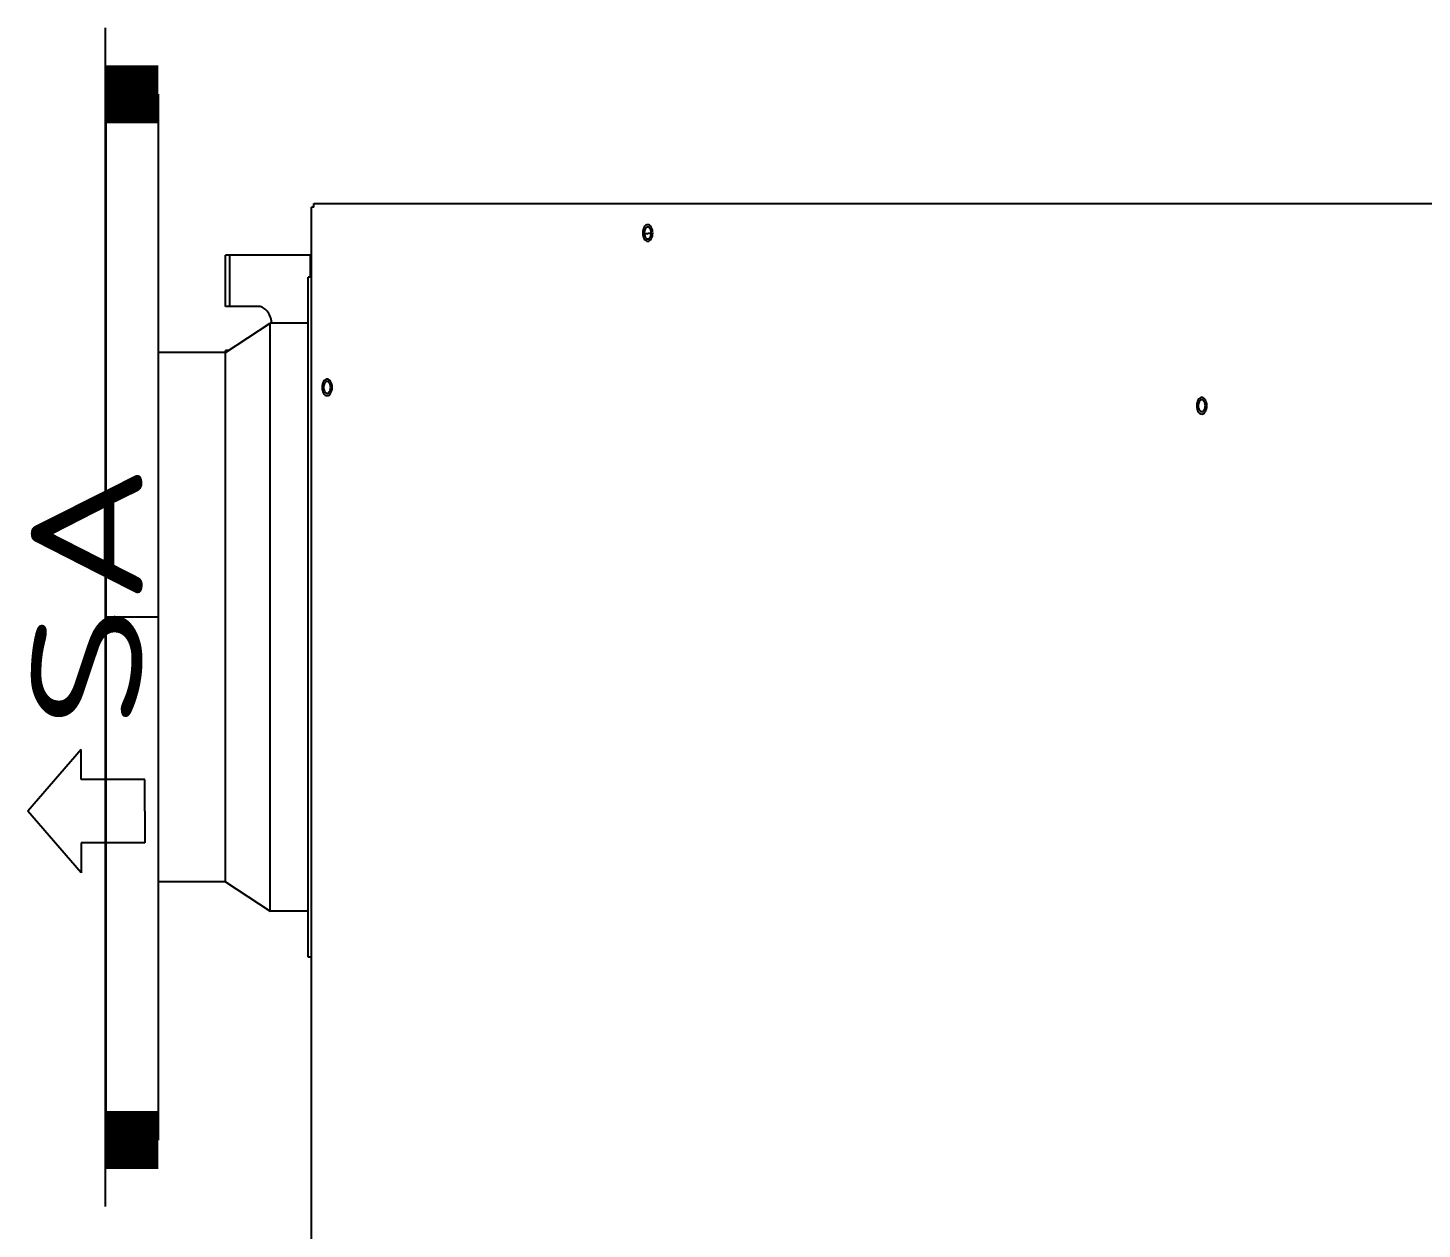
# Model space of a CAD drawing. Extents: x 815029915 to 815825525, y 579155098 to 579748855.
# Drawn here: x 815187940 to 815188780, y 579478555 to 579479278 of the extents above; entities that cross this region are included whole.
import ezdxf

# ---------------------------------------------------------------- set-up
doc = ezdxf.new("R2010")
doc.units = 0
doc.header["$LTSCALE"] = 100
doc.header["$MEASUREMENT"] = 0
doc.linetypes.add('CENTER2', pattern=[1.125, 0.75, -0.125, 0.125, -0.125])
for name, color, linetype in [('H-全热回收除霾新风机-设备', 7, 'Continuous'), ('H-通风-排风-中心线', 5, 'CENTER2'), ('H-通风-排风-法兰', 2, 'Continuous'), ('H-通风-排风-端线', 2, 'Continuous'), ('H-通风-排风-风管', 31, 'Continuous')]:
    doc.layers.add(name, color=color, linetype=linetype)
doc.styles.get("Standard").update_dxf_attribs({"font": 'gbenor.shx', "bigfont": 'gbcbig.shx'})

msp = doc.modelspace()

# ---------------------------------------------------------------- linework, layer by layer
at = {"layer": 'H-全热回收除霾新风机-设备'}
for p, q in [((815188112.32, 579479170.21), (815188112.32, 579479172.42)), ((815188112.32, 579479172.42), (815189166.36, 579479172.42)), ((815188112.32, 579479170.21), (815188112.32, 579479172.42)), ((815188112.32, 579479172.42), (815189166.36, 579479172.42)), ((815188110.98, 579477173.53), (815188110.98, 579479170.21)), ((815188112.32, 579479170.21), (815188110.98, 579479170.21)), ((815188110.98, 579477173.53), (815188110.98, 579479170.21)), ((815188112.32, 579479170.21), (815188110.98, 579479170.21)), ((815188310.6, 579479155.68), (815188310.55, 579479154.71)), ((815188310.6, 579479155.68), (815188310.55, 579479154.71)), ((815188310.55, 579479154.71), (815188310.6, 579479153.73)), ((815188310.55, 579479154.71), (815188310.6, 579479153.73)), ((815188310.78, 579479156.61), (815188310.6, 579479155.68)), ((815188310.78, 579479156.61), (815188310.6, 579479155.68)), ((815188311.06, 579479157.47), (815188310.78, 579479156.61)), ((815188311.06, 579479157.47), (815188310.78, 579479156.61)), ((815188311.43, 579479158.23), (815188311.06, 579479157.47)), ((815188311.43, 579479158.23), (815188311.06, 579479157.47)), ((815188311.46, 579479155.4), (815188311.42, 579479154.71)), ((815188311.46, 579479155.4), (815188311.42, 579479154.71)), ((815188311.42, 579479154.71), (815188311.46, 579479154.01)), ((815188311.42, 579479154.71), (815188311.46, 579479154.01)), ((815188311.89, 579479158.85), (815188311.43, 579479158.23)), ((815188311.89, 579479158.85), (815188311.43, 579479158.23)), ((815188311.58, 579479156.06), (815188311.46, 579479155.4)), ((815188311.58, 579479156.06), (815188311.46, 579479155.4)), ((815188311.78, 579479156.67), (815188311.58, 579479156.06)), ((815188311.78, 579479156.67), (815188311.58, 579479156.06)), ((815188312.05, 579479157.21), (815188311.78, 579479156.67)), ((815188312.05, 579479157.21), (815188311.78, 579479156.67)), ((815188312.42, 579479159.31), (815188311.89, 579479158.85)), ((815188312.42, 579479159.31), (815188311.89, 579479158.85)), ((815188312.38, 579479157.65), (815188312.05, 579479157.21)), ((815188312.38, 579479157.65), (815188312.05, 579479157.21)), ((815188312.38, 579479154.11), (815188312.27, 579479154.1)), ((815188312.38, 579479154.11), (815188312.27, 579479154.1)), ((815188312.75, 579479157.98), (815188312.38, 579479157.65)), ((815188312.75, 579479157.98), (815188312.38, 579479157.65)), ((815188312.48, 579479154.13), (815188312.38, 579479154.11)), ((815188312.48, 579479154.13), (815188312.38, 579479154.11)), ((815188312.98, 579479159.59), (815188312.42, 579479159.31)), ((815188312.98, 579479159.59), (815188312.42, 579479159.31)), ((815188312.59, 579479154.14), (815188312.48, 579479154.13)), ((815188312.59, 579479154.14), (815188312.48, 579479154.13)), ((815188312.7, 579479154.16), (815188312.59, 579479154.14)), ((815188312.7, 579479154.16), (815188312.59, 579479154.14)), ((815188312.81, 579479154.17), (815188312.7, 579479154.16)), ((815188312.81, 579479154.17), (815188312.7, 579479154.16)), ((815188313.15, 579479158.18), (815188312.75, 579479157.98)), ((815188313.15, 579479158.18), (815188312.75, 579479157.98)), ((815188312.92, 579479154.19), (815188312.81, 579479154.17)), ((815188312.92, 579479154.19), (815188312.81, 579479154.17)), ((815188313.03, 579479154.2), (815188312.92, 579479154.19)), ((815188313.03, 579479154.2), (815188312.92, 579479154.19)), ((815188313.57, 579479159.69), (815188312.98, 579479159.59)), ((815188313.57, 579479159.69), (815188312.98, 579479159.59)), ((815188313.14, 579479154.21), (815188313.03, 579479154.2)), ((815188313.14, 579479154.21), (815188313.03, 579479154.2)), ((815188313.24, 579479154.23), (815188313.14, 579479154.21)), ((815188313.24, 579479154.23), (815188313.14, 579479154.21)), ((815188313.57, 579479158.25), (815188313.15, 579479158.18)), ((815188313.57, 579479158.25), (815188313.15, 579479158.18)), ((815188313.35, 579479154.24), (815188313.24, 579479154.23)), ((815188313.35, 579479154.24), (815188313.24, 579479154.23)), ((815188313.49, 579479154.26), (815188313.35, 579479154.24)), ((815188313.49, 579479154.26), (815188313.35, 579479154.24)), ((815188313.63, 579479154.28), (815188313.49, 579479154.26)), ((815188313.63, 579479154.28), (815188313.49, 579479154.26)), ((815188314.17, 579479159.59), (815188313.57, 579479159.69)), ((815188314.17, 579479159.59), (815188313.57, 579479159.69)), ((815188313.99, 579479158.18), (815188313.57, 579479158.25)), ((815188313.99, 579479158.18), (815188313.57, 579479158.25)), ((815188313.77, 579479154.3), (815188313.63, 579479154.28)), ((815188313.77, 579479154.3), (815188313.63, 579479154.28)), ((815188313.9, 579479154.31), (815188313.77, 579479154.3)), ((815188313.9, 579479154.31), (815188313.77, 579479154.3)), ((815188314.04, 579479154.33), (815188313.9, 579479154.31)), ((815188314.04, 579479154.33), (815188313.9, 579479154.31)), ((815188314.4, 579479157.98), (815188313.99, 579479158.18)), ((815188314.4, 579479157.98), (815188313.99, 579479158.18)), ((815188314.18, 579479154.35), (815188314.04, 579479154.33)), ((815188314.18, 579479154.35), (815188314.04, 579479154.33)), ((815188314.73, 579479159.31), (815188314.17, 579479159.59)), ((815188314.73, 579479159.31), (815188314.17, 579479159.59)), ((815188314.31, 579479154.37), (815188314.18, 579479154.35)), ((815188314.31, 579479154.37), (815188314.18, 579479154.35)), ((815188314.45, 579479154.38), (815188314.31, 579479154.37)), ((815188314.45, 579479154.38), (815188314.31, 579479154.37)), ((815188314.77, 579479157.65), (815188314.4, 579479157.98)), ((815188314.77, 579479157.65), (815188314.4, 579479157.98)), ((815188314.59, 579479154.4), (815188314.45, 579479154.38)), ((815188314.59, 579479154.4), (815188314.45, 579479154.38)), ((815188314.73, 579479154.42), (815188314.59, 579479154.4)), ((815188314.73, 579479154.42), (815188314.59, 579479154.4)), ((815188315.26, 579479158.85), (815188314.73, 579479159.31)), ((815188315.26, 579479158.85), (815188314.73, 579479159.31)), ((815188314.86, 579479154.44), (815188314.73, 579479154.42)), ((815188314.86, 579479154.44), (815188314.73, 579479154.42)), ((815188315.1, 579479157.21), (815188314.77, 579479157.65)), ((815188315.1, 579479157.21), (815188314.77, 579479157.65)), ((815188315, 579479154.45), (815188314.86, 579479154.44)), ((815188315, 579479154.45), (815188314.86, 579479154.44)), ((815188315.14, 579479154.47), (815188315, 579479154.45)), ((815188315.14, 579479154.47), (815188315, 579479154.45)), ((815188315.37, 579479156.67), (815188315.1, 579479157.21)), ((815188315.37, 579479156.67), (815188315.1, 579479157.21)), ((815188315.28, 579479154.49), (815188315.14, 579479154.47)), ((815188315.28, 579479154.49), (815188315.14, 579479154.47)), ((815188315.72, 579479158.23), (815188315.26, 579479158.85)), ((815188315.72, 579479158.23), (815188315.26, 579479158.85)), ((815188315.41, 579479154.5), (815188315.28, 579479154.49)), ((815188315.41, 579479154.5), (815188315.28, 579479154.49)), ((815188315.56, 579479156.06), (815188315.37, 579479156.67)), ((815188315.56, 579479156.06), (815188315.37, 579479156.67)), ((815188315.55, 579479154.52), (815188315.41, 579479154.5)), ((815188315.55, 579479154.52), (815188315.41, 579479154.5)), ((815188315.69, 579479155.4), (815188315.56, 579479156.06)), ((815188315.69, 579479155.4), (815188315.56, 579479156.06)), ((815188315.73, 579479154.71), (815188315.69, 579479155.4)), ((815188315.73, 579479154.71), (815188315.69, 579479155.4)), ((815188315.69, 579479154.01), (815188315.73, 579479154.71)), ((815188315.69, 579479154.01), (815188315.73, 579479154.71)), ((815188316.09, 579479157.47), (815188315.72, 579479158.23)), ((815188316.09, 579479157.47), (815188315.72, 579479158.23)), ((815188316.37, 579479156.61), (815188316.09, 579479157.47)), ((815188316.37, 579479156.61), (815188316.09, 579479157.47)), ((815188316.55, 579479155.68), (815188316.37, 579479156.61)), ((815188316.55, 579479155.68), (815188316.37, 579479156.61)), ((815188316.6, 579479154.71), (815188316.55, 579479155.68)), ((815188316.6, 579479154.71), (815188316.55, 579479155.68)), ((815188316.55, 579479153.73), (815188316.6, 579479154.71)), ((815188316.55, 579479153.73), (815188316.6, 579479154.71)), ((815188310.6, 579479153.73), (815188310.78, 579479152.8)), ((815188310.6, 579479153.73), (815188310.78, 579479152.8)), ((815188310.78, 579479152.8), (815188311.06, 579479151.94)), ((815188310.78, 579479152.8), (815188311.06, 579479151.94)), ((815188311.06, 579479151.94), (815188311.43, 579479151.18)), ((815188311.06, 579479151.94), (815188311.43, 579479151.18)), ((815188311.43, 579479151.18), (815188311.89, 579479150.56)), ((815188311.43, 579479151.18), (815188311.89, 579479150.56)), ((815188311.46, 579479154.01), (815188311.58, 579479153.35)), ((815188311.46, 579479154.01), (815188311.58, 579479153.35)), ((815188311.58, 579479153.35), (815188311.78, 579479152.74)), ((815188311.58, 579479153.35), (815188311.78, 579479152.74)), ((815188311.72, 579479154.02), (815188311.61, 579479154.01)), ((815188311.72, 579479154.02), (815188311.61, 579479154.01)), ((815188311.83, 579479154.04), (815188311.72, 579479154.02)), ((815188311.83, 579479154.04), (815188311.72, 579479154.02)), ((815188311.78, 579479152.74), (815188312.05, 579479152.2)), ((815188311.78, 579479152.74), (815188312.05, 579479152.2)), ((815188311.94, 579479154.05), (815188311.83, 579479154.04)), ((815188311.94, 579479154.05), (815188311.83, 579479154.04)), ((815188311.89, 579479150.56), (815188312.42, 579479150.1)), ((815188311.89, 579479150.56), (815188312.42, 579479150.1)), ((815188312.05, 579479154.07), (815188311.94, 579479154.05)), ((815188312.05, 579479154.07), (815188311.94, 579479154.05)), ((815188312.16, 579479154.08), (815188312.05, 579479154.07)), ((815188312.16, 579479154.08), (815188312.05, 579479154.07)), ((815188312.05, 579479152.2), (815188312.38, 579479151.76)), ((815188312.05, 579479152.2), (815188312.38, 579479151.76)), ((815188312.27, 579479154.1), (815188312.16, 579479154.08)), ((815188312.27, 579479154.1), (815188312.16, 579479154.08)), ((815188312.38, 579479151.76), (815188312.75, 579479151.43)), ((815188312.38, 579479151.76), (815188312.75, 579479151.43)), ((815188312.42, 579479150.1), (815188312.98, 579479149.82)), ((815188312.42, 579479150.1), (815188312.98, 579479149.82)), ((815188312.75, 579479151.43), (815188313.15, 579479151.23)), ((815188312.75, 579479151.43), (815188313.15, 579479151.23)), ((815188312.98, 579479149.82), (815188313.57, 579479149.72)), ((815188312.98, 579479149.82), (815188313.57, 579479149.72)), ((815188313.15, 579479151.23), (815188313.57, 579479151.16)), ((815188313.15, 579479151.23), (815188313.57, 579479151.16)), ((815188313.57, 579479151.16), (815188313.99, 579479151.23)), ((815188313.57, 579479151.16), (815188313.99, 579479151.23)), ((815188313.57, 579479149.72), (815188314.17, 579479149.82)), ((815188313.57, 579479149.72), (815188314.17, 579479149.82)), ((815188313.99, 579479151.23), (815188314.4, 579479151.43)), ((815188313.99, 579479151.23), (815188314.4, 579479151.43)), ((815188314.17, 579479149.82), (815188314.73, 579479150.1)), ((815188314.17, 579479149.82), (815188314.73, 579479150.1)), ((815188314.4, 579479151.43), (815188314.77, 579479151.76)), ((815188314.4, 579479151.43), (815188314.77, 579479151.76)), ((815188314.73, 579479150.1), (815188315.26, 579479150.56)), ((815188314.73, 579479150.1), (815188315.26, 579479150.56)), ((815188314.77, 579479151.76), (815188315.1, 579479152.2)), ((815188314.77, 579479151.76), (815188315.1, 579479152.2)), ((815188315.1, 579479152.2), (815188315.37, 579479152.74)), ((815188315.1, 579479152.2), (815188315.37, 579479152.74)), ((815188315.26, 579479150.56), (815188315.72, 579479151.18)), ((815188315.26, 579479150.56), (815188315.72, 579479151.18)), ((815188315.37, 579479152.74), (815188315.56, 579479153.35)), ((815188315.37, 579479152.74), (815188315.56, 579479153.35)), ((815188315.56, 579479153.35), (815188315.69, 579479154.01)), ((815188315.56, 579479153.35), (815188315.69, 579479154.01)), ((815188315.72, 579479151.18), (815188316.09, 579479151.94)), ((815188315.72, 579479151.18), (815188316.09, 579479151.94)), ((815188316.09, 579479151.94), (815188316.37, 579479152.8)), ((815188316.09, 579479151.94), (815188316.37, 579479152.8)), ((815188316.37, 579479152.8), (815188316.55, 579479153.73)), ((815188316.37, 579479152.8), (815188316.55, 579479153.73)), ((815188059.15, 579479110.41), (815188059.15, 579479141.42)), ((815188110.98, 579479141.42), (815188059.15, 579479141.42)), ((815188059.15, 579479110.41), (815188059.15, 579479141.42)), ((815188110.98, 579479141.42), (815188059.15, 579479141.42)), ((815188061.84, 579479110.41), (815188061.84, 579479141.42)), ((815188061.84, 579479110.41), (815188061.84, 579479141.42)), ((815188110.31, 579479128.13), (815188110.31, 579479141.42)), ((815188110.31, 579479128.13), (815188110.31, 579479141.42)), ((815188108.96, 579478718.38), (815188108.96, 579479128.13)), ((815188110.98, 579479128.13), (815188108.96, 579479128.13)), ((815188108.96, 579478718.38), (815188108.96, 579479128.13)), ((815188110.98, 579479128.13), (815188108.96, 579479128.13)), ((815188079.34, 579479110.41), (815188059.15, 579479110.41)), ((815188079.34, 579479110.41), (815188059.15, 579479110.41)), ((815188080.01, 579479110.36), (815188079.34, 579479110.41)), ((815188080.01, 579479110.36), (815188079.34, 579479110.41)), ((815188080.67, 579479110.23), (815188080.01, 579479110.36)), ((815188080.67, 579479110.23), (815188080.01, 579479110.36)), ((815188081.32, 579479110.01), (815188080.67, 579479110.23)), ((815188081.32, 579479110.01), (815188080.67, 579479110.23)), ((815188081.95, 579479109.7), (815188081.32, 579479110.01)), ((815188081.95, 579479109.7), (815188081.32, 579479110.01)), ((815188082.57, 579479109.3), (815188081.95, 579479109.7)), ((815188082.57, 579479109.3), (815188081.95, 579479109.7)), ((815188083.17, 579479108.82), (815188082.57, 579479109.3)), ((815188083.17, 579479108.82), (815188082.57, 579479109.3)), ((815188083.74, 579479108.27), (815188083.17, 579479108.82)), ((815188083.74, 579479108.27), (815188083.17, 579479108.82)), ((815188084.28, 579479107.64), (815188083.74, 579479108.27)), ((815188084.28, 579479107.64), (815188083.74, 579479108.27)), ((815188084.79, 579479106.93), (815188084.28, 579479107.64)), ((815188084.79, 579479106.93), (815188084.28, 579479107.64)), ((815188085.26, 579479106.16), (815188084.79, 579479106.93)), ((815188085.26, 579479106.16), (815188084.79, 579479106.93)), ((815188085.69, 579479105.33), (815188085.26, 579479106.16)), ((815188085.69, 579479105.33), (815188085.26, 579479106.16)), ((815188086.08, 579479104.45), (815188085.69, 579479105.33)), ((815188086.08, 579479104.45), (815188085.69, 579479105.33)), ((815188086.42, 579479103.51), (815188086.08, 579479104.45)), ((815188086.42, 579479103.51), (815188086.08, 579479104.45)), ((815188059.15, 579479082.72), (815188086.07, 579479100.44)), ((815188059.15, 579479082.72), (815188086.07, 579479100.44)), ((815188086.07, 579478746.07), (815188086.07, 579479100.44)), ((815188108.96, 579479100.44), (815188086.07, 579479100.44)), ((815188086.07, 579478746.07), (815188086.07, 579479100.44)), ((815188108.96, 579479100.44), (815188086.07, 579479100.44)), ((815188086.72, 579479102.53), (815188086.42, 579479103.51)), ((815188086.72, 579479102.53), (815188086.42, 579479103.51)), ((815188086.97, 579479101.52), (815188086.72, 579479102.53)), ((815188086.97, 579479101.52), (815188086.72, 579479102.53)), ((815188087.16, 579479100.47), (815188086.97, 579479101.52)), ((815188087.16, 579479100.47), (815188086.97, 579479101.52)), ((815188018.77, 579478763.79), (815188018.77, 579479082.72)), ((815188059.15, 579479082.72), (815188018.77, 579479082.72)), ((815188018.77, 579478763.79), (815188018.77, 579479082.72)), ((815188059.15, 579479082.72), (815188018.77, 579479082.72)), ((815188059.15, 579479082.72), (815188059.15, 579479083.83)), ((815188060.83, 579479083.83), (815188059.15, 579479083.83)), ((815188059.15, 579479082.72), (815188059.15, 579479083.83)), ((815188060.83, 579479083.83), (815188059.15, 579479083.83)), ((815188059.15, 579478763.79), (815188059.15, 579479082.72)), ((815188059.15, 579478763.79), (815188059.15, 579479082.72)), ((815188117.43, 579479062.65), (815188117.37, 579479061.68)), ((815188117.43, 579479062.65), (815188117.37, 579479061.68)), ((815188117.6, 579479063.59), (815188117.43, 579479062.65)), ((815188117.6, 579479063.59), (815188117.43, 579479062.65)), ((815188117.88, 579479064.45), (815188117.6, 579479063.59)), ((815188117.88, 579479064.45), (815188117.6, 579479063.59)), ((815188118.26, 579479065.21), (815188117.88, 579479064.45)), ((815188118.26, 579479065.21), (815188117.88, 579479064.45)), ((815188118.29, 579479062.37), (815188118.25, 579479061.68)), ((815188118.29, 579479062.37), (815188118.25, 579479061.68)), ((815188118.72, 579479065.83), (815188118.26, 579479065.21)), ((815188118.72, 579479065.83), (815188118.26, 579479065.21)), ((815188118.41, 579479063.04), (815188118.29, 579479062.37)), ((815188118.41, 579479063.04), (815188118.29, 579479062.37)), ((815188118.61, 579479063.65), (815188118.41, 579479063.04)), ((815188118.61, 579479063.65), (815188118.41, 579479063.04)), ((815188118.88, 579479064.19), (815188118.61, 579479063.65)), ((815188118.88, 579479064.19), (815188118.61, 579479063.65)), ((815188119.24, 579479066.29), (815188118.72, 579479065.83)), ((815188119.24, 579479066.29), (815188118.72, 579479065.83)), ((815188119.2, 579479064.63), (815188118.88, 579479064.19)), ((815188119.2, 579479064.63), (815188118.88, 579479064.19)), ((815188119.58, 579479064.96), (815188119.2, 579479064.63)), ((815188119.58, 579479064.96), (815188119.2, 579479064.63)), ((815188119.81, 579479066.57), (815188119.24, 579479066.29)), ((815188119.81, 579479066.57), (815188119.24, 579479066.29)), ((815188119.98, 579479065.16), (815188119.58, 579479064.96)), ((815188119.98, 579479065.16), (815188119.58, 579479064.96)), ((815188120.4, 579479066.67), (815188119.81, 579479066.57)), ((815188120.4, 579479066.67), (815188119.81, 579479066.57)), ((815188120.4, 579479065.23), (815188119.98, 579479065.16)), ((815188120.4, 579479065.23), (815188119.98, 579479065.16)), ((815188120.99, 579479066.57), (815188120.4, 579479066.67)), ((815188120.99, 579479066.57), (815188120.4, 579479066.67)), ((815188120.82, 579479065.16), (815188120.4, 579479065.23)), ((815188120.82, 579479065.16), (815188120.4, 579479065.23)), ((815188121.23, 579479064.96), (815188120.82, 579479065.16)), ((815188121.23, 579479064.96), (815188120.82, 579479065.16)), ((815188121.56, 579479066.29), (815188120.99, 579479066.57)), ((815188121.56, 579479066.29), (815188120.99, 579479066.57)), ((815188121.6, 579479064.63), (815188121.23, 579479064.96)), ((815188121.6, 579479064.63), (815188121.23, 579479064.96)), ((815188122.08, 579479065.83), (815188121.56, 579479066.29)), ((815188122.08, 579479065.83), (815188121.56, 579479066.29)), ((815188121.92, 579479064.19), (815188121.6, 579479064.63)), ((815188121.92, 579479064.19), (815188121.6, 579479064.63)), ((815188122.19, 579479063.65), (815188121.92, 579479064.19)), ((815188122.19, 579479063.65), (815188121.92, 579479064.19)), ((815188122.54, 579479065.21), (815188122.08, 579479065.83)), ((815188122.54, 579479065.21), (815188122.08, 579479065.83)), ((815188122.39, 579479063.04), (815188122.19, 579479063.65)), ((815188122.39, 579479063.04), (815188122.19, 579479063.65)), ((815188122.51, 579479062.37), (815188122.39, 579479063.04)), ((815188122.51, 579479062.37), (815188122.39, 579479063.04)), ((815188122.56, 579479061.68), (815188122.51, 579479062.37)), ((815188122.56, 579479061.68), (815188122.51, 579479062.37)), ((815188122.92, 579479064.45), (815188122.54, 579479065.21)), ((815188122.92, 579479064.45), (815188122.54, 579479065.21)), ((815188123.2, 579479063.59), (815188122.92, 579479064.45)), ((815188123.2, 579479063.59), (815188122.92, 579479064.45)), ((815188123.37, 579479062.65), (815188123.2, 579479063.59)), ((815188123.37, 579479062.65), (815188123.2, 579479063.59)), ((815188123.43, 579479061.68), (815188123.37, 579479062.65)), ((815188123.43, 579479061.68), (815188123.37, 579479062.65)), ((815188117.37, 579479061.68), (815188117.43, 579479060.71)), ((815188117.37, 579479061.68), (815188117.43, 579479060.71)), ((815188117.43, 579479060.71), (815188117.6, 579479059.78)), ((815188117.43, 579479060.71), (815188117.6, 579479059.78)), ((815188117.6, 579479059.78), (815188117.88, 579479058.91)), ((815188117.6, 579479059.78), (815188117.88, 579479058.91)), ((815188117.88, 579479058.91), (815188118.26, 579479058.16)), ((815188117.88, 579479058.91), (815188118.26, 579479058.16)), ((815188118.25, 579479061.68), (815188118.29, 579479060.99)), ((815188118.25, 579479061.68), (815188118.29, 579479060.99)), ((815188118.26, 579479058.16), (815188118.72, 579479057.54)), ((815188118.26, 579479058.16), (815188118.72, 579479057.54)), ((815188118.29, 579479060.99), (815188118.41, 579479060.33)), ((815188118.29, 579479060.99), (815188118.41, 579479060.33)), ((815188118.41, 579479060.33), (815188118.61, 579479059.71)), ((815188118.41, 579479060.33), (815188118.61, 579479059.71)), ((815188118.61, 579479059.71), (815188118.88, 579479059.18)), ((815188118.61, 579479059.71), (815188118.88, 579479059.18)), ((815188118.72, 579479057.54), (815188119.24, 579479057.08)), ((815188118.72, 579479057.54), (815188119.24, 579479057.08)), ((815188118.88, 579479059.18), (815188119.2, 579479058.74)), ((815188118.88, 579479059.18), (815188119.2, 579479058.74)), ((815188119.2, 579479058.74), (815188119.58, 579479058.41)), ((815188119.2, 579479058.74), (815188119.58, 579479058.41)), ((815188119.24, 579479057.08), (815188119.81, 579479056.79)), ((815188119.24, 579479057.08), (815188119.81, 579479056.79)), ((815188119.58, 579479058.41), (815188119.98, 579479058.21)), ((815188119.58, 579479058.41), (815188119.98, 579479058.21)), ((815188119.81, 579479056.79), (815188120.4, 579479056.7)), ((815188119.81, 579479056.79), (815188120.4, 579479056.7)), ((815188119.98, 579479058.21), (815188120.4, 579479058.14)), ((815188119.98, 579479058.21), (815188120.4, 579479058.14)), ((815188120.4, 579479058.14), (815188120.82, 579479058.21)), ((815188120.4, 579479058.14), (815188120.82, 579479058.21)), ((815188120.4, 579479056.7), (815188120.99, 579479056.79)), ((815188120.4, 579479056.7), (815188120.99, 579479056.79)), ((815188120.82, 579479058.21), (815188121.23, 579479058.41)), ((815188120.82, 579479058.21), (815188121.23, 579479058.41)), ((815188120.99, 579479056.79), (815188121.56, 579479057.08)), ((815188120.99, 579479056.79), (815188121.56, 579479057.08)), ((815188121.23, 579479058.41), (815188121.6, 579479058.74)), ((815188121.23, 579479058.41), (815188121.6, 579479058.74)), ((815188121.56, 579479057.08), (815188122.08, 579479057.54)), ((815188121.56, 579479057.08), (815188122.08, 579479057.54)), ((815188121.6, 579479058.74), (815188121.92, 579479059.18)), ((815188121.6, 579479058.74), (815188121.92, 579479059.18)), ((815188121.92, 579479059.18), (815188122.19, 579479059.71)), ((815188121.92, 579479059.18), (815188122.19, 579479059.71)), ((815188122.08, 579479057.54), (815188122.54, 579479058.16)), ((815188122.08, 579479057.54), (815188122.54, 579479058.16)), ((815188122.19, 579479059.71), (815188122.39, 579479060.33)), ((815188122.19, 579479059.71), (815188122.39, 579479060.33)), ((815188122.39, 579479060.33), (815188122.51, 579479060.99)), ((815188122.39, 579479060.33), (815188122.51, 579479060.99)), ((815188122.51, 579479060.99), (815188122.56, 579479061.68)), ((815188122.51, 579479060.99), (815188122.56, 579479061.68)), ((815188122.54, 579479058.16), (815188122.92, 579479058.91)), ((815188122.54, 579479058.16), (815188122.92, 579479058.91)), ((815188122.92, 579479058.91), (815188123.2, 579479059.78)), ((815188122.92, 579479058.91), (815188123.2, 579479059.78)), ((815188123.2, 579479059.78), (815188123.37, 579479060.71)), ((815188123.2, 579479059.78), (815188123.37, 579479060.71)), ((815188123.37, 579479060.71), (815188123.43, 579479061.68)), ((815188123.37, 579479060.71), (815188123.43, 579479061.68)), ((815188644.9, 579479053.38), (815188644.62, 579479052.52)), ((815188644.9, 579479053.38), (815188644.62, 579479052.52)), ((815188645.28, 579479054.13), (815188644.9, 579479053.38)), ((815188645.28, 579479054.13), (815188644.9, 579479053.38)), ((815188645.74, 579479054.75), (815188645.28, 579479054.13)), ((815188645.74, 579479054.75), (815188645.28, 579479054.13)), ((815188646.26, 579479055.21), (815188645.74, 579479054.75)), ((815188646.26, 579479055.21), (815188645.74, 579479054.75)), ((815188646.22, 579479053.55), (815188645.9, 579479053.11)), ((815188646.22, 579479053.55), (815188645.9, 579479053.11)), ((815188646.6, 579479053.88), (815188646.22, 579479053.55)), ((815188646.6, 579479053.88), (815188646.22, 579479053.55)), ((815188646.83, 579479055.5), (815188646.26, 579479055.21)), ((815188646.83, 579479055.5), (815188646.26, 579479055.21)), ((815188647, 579479054.08), (815188646.6, 579479053.88)), ((815188647, 579479054.08), (815188646.6, 579479053.88)), ((815188647.42, 579479055.59), (815188646.83, 579479055.5)), ((815188647.42, 579479055.59), (815188646.83, 579479055.5)), ((815188647.42, 579479054.15), (815188647, 579479054.08)), ((815188647.42, 579479054.15), (815188647, 579479054.08)), ((815188648.01, 579479055.5), (815188647.42, 579479055.59)), ((815188648.01, 579479055.5), (815188647.42, 579479055.59)), ((815188647.84, 579479054.08), (815188647.42, 579479054.15)), ((815188647.84, 579479054.08), (815188647.42, 579479054.15)), ((815188648.24, 579479053.88), (815188647.84, 579479054.08)), ((815188648.24, 579479053.88), (815188647.84, 579479054.08)), ((815188648.58, 579479055.21), (815188648.01, 579479055.5)), ((815188648.58, 579479055.21), (815188648.01, 579479055.5)), ((815188648.62, 579479053.55), (815188648.24, 579479053.88)), ((815188648.62, 579479053.55), (815188648.24, 579479053.88)), ((815188649.1, 579479054.75), (815188648.58, 579479055.21)), ((815188649.1, 579479054.75), (815188648.58, 579479055.21)), ((815188648.94, 579479053.11), (815188648.62, 579479053.55)), ((815188648.94, 579479053.11), (815188648.62, 579479053.55)), ((815188649.56, 579479054.13), (815188649.1, 579479054.75)), ((815188649.56, 579479054.13), (815188649.1, 579479054.75)), ((815188649.94, 579479053.38), (815188649.56, 579479054.13)), ((815188649.94, 579479053.38), (815188649.56, 579479054.13)), ((815188650.22, 579479052.52), (815188649.94, 579479053.38)), ((815188650.22, 579479052.52), (815188649.94, 579479053.38)), ((815188644.45, 579479051.58), (815188644.39, 579479050.61)), ((815188644.45, 579479051.58), (815188644.39, 579479050.61)), ((815188644.39, 579479050.61), (815188644.45, 579479049.64)), ((815188644.39, 579479050.61), (815188644.45, 579479049.64)), ((815188644.62, 579479052.52), (815188644.45, 579479051.58)), ((815188644.62, 579479052.52), (815188644.45, 579479051.58)), ((815188644.45, 579479049.64), (815188644.62, 579479048.7)), ((815188644.45, 579479049.64), (815188644.62, 579479048.7)), ((815188644.62, 579479048.7), (815188644.9, 579479047.84)), ((815188644.62, 579479048.7), (815188644.9, 579479047.84)), ((815188644.9, 579479047.84), (815188645.28, 579479047.08)), ((815188644.9, 579479047.84), (815188645.28, 579479047.08)), ((815188645.31, 579479051.3), (815188645.27, 579479050.61)), ((815188645.31, 579479051.3), (815188645.27, 579479050.61)), ((815188645.27, 579479050.61), (815188645.31, 579479049.92)), ((815188645.27, 579479050.61), (815188645.31, 579479049.92)), ((815188645.28, 579479047.08), (815188645.74, 579479046.46)), ((815188645.28, 579479047.08), (815188645.74, 579479046.46)), ((815188645.43, 579479051.96), (815188645.31, 579479051.3)), ((815188645.43, 579479051.96), (815188645.31, 579479051.3)), ((815188645.31, 579479049.92), (815188645.43, 579479049.25)), ((815188645.31, 579479049.92), (815188645.43, 579479049.25)), ((815188645.63, 579479052.58), (815188645.43, 579479051.96)), ((815188645.63, 579479052.58), (815188645.43, 579479051.96)), ((815188645.43, 579479049.25), (815188645.63, 579479048.64)), ((815188645.43, 579479049.25), (815188645.63, 579479048.64)), ((815188645.9, 579479053.11), (815188645.63, 579479052.58)), ((815188645.9, 579479053.11), (815188645.63, 579479052.58)), ((815188645.63, 579479048.64), (815188645.9, 579479048.1)), ((815188645.63, 579479048.64), (815188645.9, 579479048.1)), ((815188645.74, 579479046.46), (815188646.26, 579479046)), ((815188645.74, 579479046.46), (815188646.26, 579479046)), ((815188645.9, 579479048.1), (815188646.22, 579479047.66)), ((815188645.9, 579479048.1), (815188646.22, 579479047.66)), ((815188646.22, 579479047.66), (815188646.6, 579479047.33)), ((815188646.22, 579479047.66), (815188646.6, 579479047.33)), ((815188646.26, 579479046), (815188646.83, 579479045.72)), ((815188646.26, 579479046), (815188646.83, 579479045.72)), ((815188646.6, 579479047.33), (815188647, 579479047.13)), ((815188646.6, 579479047.33), (815188647, 579479047.13)), ((815188646.83, 579479045.72), (815188647.42, 579479045.62)), ((815188646.83, 579479045.72), (815188647.42, 579479045.62)), ((815188647, 579479047.13), (815188647.42, 579479047.06)), ((815188647, 579479047.13), (815188647.42, 579479047.06)), ((815188647.42, 579479047.06), (815188647.84, 579479047.13)), ((815188647.42, 579479047.06), (815188647.84, 579479047.13)), ((815188647.42, 579479045.62), (815188648.01, 579479045.72)), ((815188647.42, 579479045.62), (815188648.01, 579479045.72)), ((815188647.84, 579479047.13), (815188648.24, 579479047.33)), ((815188647.84, 579479047.13), (815188648.24, 579479047.33)), ((815188648.01, 579479045.72), (815188648.58, 579479046)), ((815188648.01, 579479045.72), (815188648.58, 579479046)), ((815188648.24, 579479047.33), (815188648.62, 579479047.66)), ((815188648.24, 579479047.33), (815188648.62, 579479047.66)), ((815188648.58, 579479046), (815188649.1, 579479046.46)), ((815188648.58, 579479046), (815188649.1, 579479046.46)), ((815188648.62, 579479047.66), (815188648.94, 579479048.1)), ((815188648.62, 579479047.66), (815188648.94, 579479048.1)), ((815188649.21, 579479052.58), (815188648.94, 579479053.11)), ((815188649.21, 579479052.58), (815188648.94, 579479053.11)), ((815188648.94, 579479048.1), (815188649.21, 579479048.64)), ((815188648.94, 579479048.1), (815188649.21, 579479048.64)), ((815188649.1, 579479046.46), (815188649.56, 579479047.08)), ((815188649.1, 579479046.46), (815188649.56, 579479047.08)), ((815188649.41, 579479051.96), (815188649.21, 579479052.58)), ((815188649.41, 579479051.96), (815188649.21, 579479052.58)), ((815188649.21, 579479048.64), (815188649.41, 579479049.25)), ((815188649.21, 579479048.64), (815188649.41, 579479049.25)), ((815188649.53, 579479051.3), (815188649.41, 579479051.96)), ((815188649.53, 579479051.3), (815188649.41, 579479051.96)), ((815188649.41, 579479049.25), (815188649.53, 579479049.92)), ((815188649.41, 579479049.25), (815188649.53, 579479049.92)), ((815188649.57, 579479050.61), (815188649.53, 579479051.3)), ((815188649.57, 579479050.61), (815188649.53, 579479051.3)), ((815188649.53, 579479049.92), (815188649.57, 579479050.61)), ((815188649.53, 579479049.92), (815188649.57, 579479050.61)), ((815188649.56, 579479047.08), (815188649.94, 579479047.84)), ((815188649.56, 579479047.08), (815188649.94, 579479047.84)), ((815188649.94, 579479047.84), (815188650.22, 579479048.7)), ((815188649.94, 579479047.84), (815188650.22, 579479048.7)), ((815188650.39, 579479051.58), (815188650.22, 579479052.52)), ((815188650.39, 579479051.58), (815188650.22, 579479052.52)), ((815188650.22, 579479048.7), (815188650.39, 579479049.64)), ((815188650.22, 579479048.7), (815188650.39, 579479049.64)), ((815188650.45, 579479050.61), (815188650.39, 579479051.58)), ((815188650.45, 579479050.61), (815188650.39, 579479051.58)), ((815188650.39, 579479049.64), (815188650.45, 579479050.61)), ((815188650.39, 579479049.64), (815188650.45, 579479050.61)), ((815187972.29, 579478843.54), (815187940.12, 579478806.35)), ((815187972.29, 579478843.54), (815187940.12, 579478806.35)), ((815187972.29, 579478825.47), (815187972.29, 579478843.54)), ((815187972.29, 579478825.47), (815187972.29, 579478843.54)), ((815188010.63, 579478825.47), (815187972.29, 579478825.47)), ((815188010.63, 579478825.47), (815187972.29, 579478825.47)), ((815188010.63, 579478806.35), (815188010.63, 579478825.47)), ((815188010.63, 579478806.35), (815188010.63, 579478825.47)), ((815187972.29, 579478769.16), (815187940.12, 579478806.35)), ((815187972.29, 579478769.16), (815187940.12, 579478806.35)), ((815188010.63, 579478806.35), (815188010.63, 579478787.23)), ((815188010.63, 579478806.35), (815188010.63, 579478787.23)), ((815188010.63, 579478787.23), (815187972.29, 579478787.23)), ((815187972.29, 579478787.23), (815187972.29, 579478769.16)), ((815188010.63, 579478787.23), (815187972.29, 579478787.23)), ((815187972.29, 579478787.23), (815187972.29, 579478769.16)), ((815188059.15, 579478763.79), (815188018.77, 579478763.79)), ((815188059.15, 579478763.79), (815188018.77, 579478763.79)), ((815188059.15, 579478763.79), (815188086.07, 579478746.07)), ((815188059.15, 579478763.79), (815188086.07, 579478746.07)), ((815188108.96, 579478746.07), (815188086.07, 579478746.07)), ((815188108.96, 579478746.07), (815188086.07, 579478746.07)), ((815188110.98, 579478718.38), (815188108.96, 579478718.38)), ((815188110.98, 579478718.38), (815188108.96, 579478718.38))]:
    msp.add_line(p, q, dxfattribs=at)
at = {"layer": 'H-通风-排风-中心线'}
msp.add_line((815188018.77, 579478923.25), (815187987.04, 579478923.25), dxfattribs=at)
at = {"layer": 'H-通风-排风-法兰'}
msp.add_line((815187986.94, 579478568.25), (815187986.94, 579479278.25), dxfattribs=at)
at = {"layer": 'H-通风-排风-端线'}
for p, q in [((815187986.84, 579479238.25), (815187986.84, 579478608.25)), ((815187987.04, 579479238.25), (815187987.04, 579478608.25)), ((815188018.77, 579478608.25), (815188018.77, 579479238.25))]:
    msp.add_line(p, q, dxfattribs=at)
at = {"layer": 'H-通风-排风-风管', "const_width": 35}
for points in [[(815188018.77, 579479238.25), (815187987.04, 579479238.25)], [(815187987.04, 579478608.25), (815188018.77, 579478608.25)]]:
    msp.add_lwpolyline(points, dxfattribs=at)

# ---------------------------------------------------------------- texts
at = {"width": 1.645309}
msp.add_text('SA', height=67.308, rotation=90, dxfattribs=at).set_placement((815188009.17, 579478856.27))

doc.saveas('drawing.dxf')
